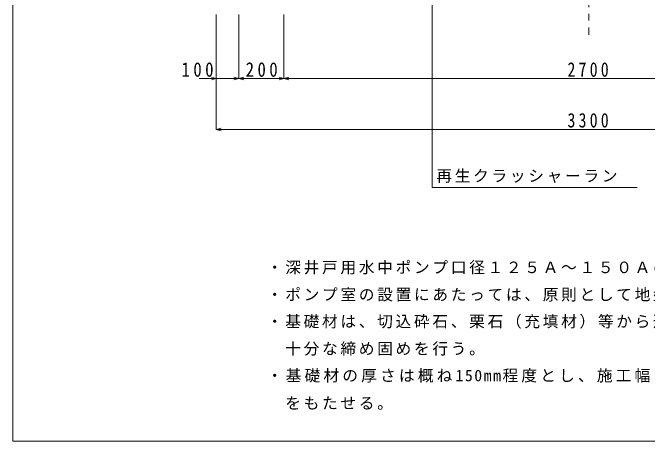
# Model space of a CAD drawing. Units: millimetres at full size, sheet at 1:30. Extents: x -5968 to 5968, y -4228 to 4228.
# Drawn here: x -5968 to -3156, y -4228 to -2327 of the extents above; entities that cross this region are included whole.
import ezdxf

# ---------------------------------------------------------------- set-up
doc = ezdxf.new("R2010")
doc.units = ezdxf.units.MM
doc.header["$LTSCALE"] = 30
doc.linetypes.add('CHAIN2', pattern=[12, 9, -1, 1, -1])
doc.layers.add('0-0_枠', color=7, linetype='Continuous')
for name, color, linetype, lineweight in [('0-1_製品図', 4, 'Continuous', 9), ('0-6_寸法', 4, 'Continuous', 9), ('0-A_蓋', 1, 'Continuous', 18), ('1-0', 7, 'Continuous', 9)]:
    doc.layers.add(name, color=color, linetype=linetype, lineweight=lineweight)
doc.styles.add('ＭＳ ゴシック', font='')
doc.styles.get('ＭＳ ゴシック').set_extended_font_data('MS Gothic')

msp = doc.modelspace()

# ---------------------------------------------------------------- linework, layer by layer
at = {"layer": '0-1_製品図', "color": 7, "linetype": 'CHAIN2'}
msp.add_line((-3415.93, -592.26), (-3415.93, -2424.88), dxfattribs=at)
at = {"layer": '0-1_製品図', "color": 7}
for p, q in [((-4109.45, -2247.54), (-4109.45, -3102.34)), ((-4109.45, -3102.34), (-3200.85, -3102.34))]:
    msp.add_line(p, q, dxfattribs=at)
at = {"layer": '0-6_寸法'}
for p, q in [((-5065.93, -2619.77), (-5065.93, -2334.77)), ((-4965.93, -2619.77), (-4965.93, -2334.77)), ((-4765.93, -2619.77), (-4765.93, -2334.77)), ((-5065.93, -2619.77), (-5087.66, -2613.95)), ((-4965.93, -2619.77), (-4987.66, -2613.95)), ((-4965.93, -2619.77), (-4944.19, -2613.95)), ((-4765.93, -2619.77), (-4787.66, -2613.95)), ((-4765.93, -2619.77), (-4744.19, -2613.95)), ((-5065.93, -2619.77), (-5140.93, -2619.77)), ((-5065.93, -2619.77), (-5087.66, -2625.59)), ((-5065.93, -2619.77), (-4965.93, -2619.77)), ((-5065.93, -2844.77), (-5065.93, -2619.77)), ((-4965.93, -2619.77), (-5040.93, -2619.77)), ((-4965.93, -2619.77), (-4987.66, -2625.59)), ((-4965.93, -2619.77), (-4890.93, -2619.77)), ((-4965.93, -2619.77), (-4944.19, -2625.59)), ((-4765.93, -2619.77), (-4840.93, -2619.77)), ((-4765.93, -2619.77), (-4787.66, -2625.59)), ((-4765.93, -2619.77), (-4690.93, -2619.77)), ((-4765.93, -2619.77), (-2065.93, -2619.77)), ((-5065.93, -2844.77), (-5044.19, -2838.95)), ((-5065.93, -2844.77), (-5044.19, -2850.59)), ((-1765.93, -2844.77), (-5065.93, -2844.77))]:
    msp.add_line(p, q, dxfattribs=at)
msp.add_lwpolyline([(-4965.93, -2619.77), (-4765.93, -2619.77), (-4744.19, -2625.59)], dxfattribs=at)
at = {"layer": '1-0', "color": 5}
for p, q in [((-5967.67, 4227.98), (-5967.67, -4227.98)), ((-5967.67, -4227.98), (5967.67, -4227.98))]:
    msp.add_line(p, q, dxfattribs=at)

# ---------------------------------------------------------------- texts
at = {"layer": '0-0_枠', "insert": (-4841.87, -3488.4), "char_height": 51.05, "attachment_point": 7, "style": 'ＭＳ ゴシック'}
msp.add_mtext('\\T1.17;・深井戸用水中ポンプ口径１２５Ａ～１５０Ａの場合に適用する。', dxfattribs=at)
at = {"layer": '0-1_製品図', "color": 7, "char_height": 51.05, "attachment_point": 7, "style": 'ＭＳ ゴシック'}
for s, insert in [('\\T1.17;再生クラッシャーラン', (-4091.21, -3082.45)), ('\\T1.17;・ポンプ室の設置にあたっては、原則として地盤高と同レベルに仕上げる。', (-4841.87, -3608.4))]:
    msp.add_mtext(s, dxfattribs=dict(at, insert=insert))
at = {"layer": '0-6_寸法', "color": 7, "char_height": 64.15, "attachment_point": 7, "style": 'ＭＳ ゴシック'}
for s, insert in [('\\T1.41;\\W0.85;100', (-5219.7, -2612.27)), ('\\T1.41;\\W0.85;200', (-4935.61, -2612.27)), ('\\T1.41;\\W0.8;2700', (-3510.08, -2612.27)), ('\\T1.41;\\W0.8;3300', (-3510.08, -2837.27))]:
    msp.add_mtext(s, dxfattribs=dict(at, insert=insert))
at = {"layer": '0-A_蓋', "color": 7, "char_height": 51.05, "attachment_point": 7, "style": 'ＭＳ ゴシック'}
for s, insert in [('\\T1.17;・基礎材は、切込砕石、栗石（充填材）等から選定し、施工にあたっては、', (-4841.87, -3728.4)), ('\\T1.17;\u3000十分な締め固めを行う。', (-4841.87, -3848.4)), ('\\T1.2;・基礎材の厚さは概ね150mm程度とし、施工幅は施工に必要な余裕（500mm以上）', (-4841.87, -3968.4)), ('\\T1.17;\u3000をもたせる。', (-4841.87, -4088.4))]:
    msp.add_mtext(s, dxfattribs=dict(at, insert=insert))

doc.saveas('drawing.dxf')
